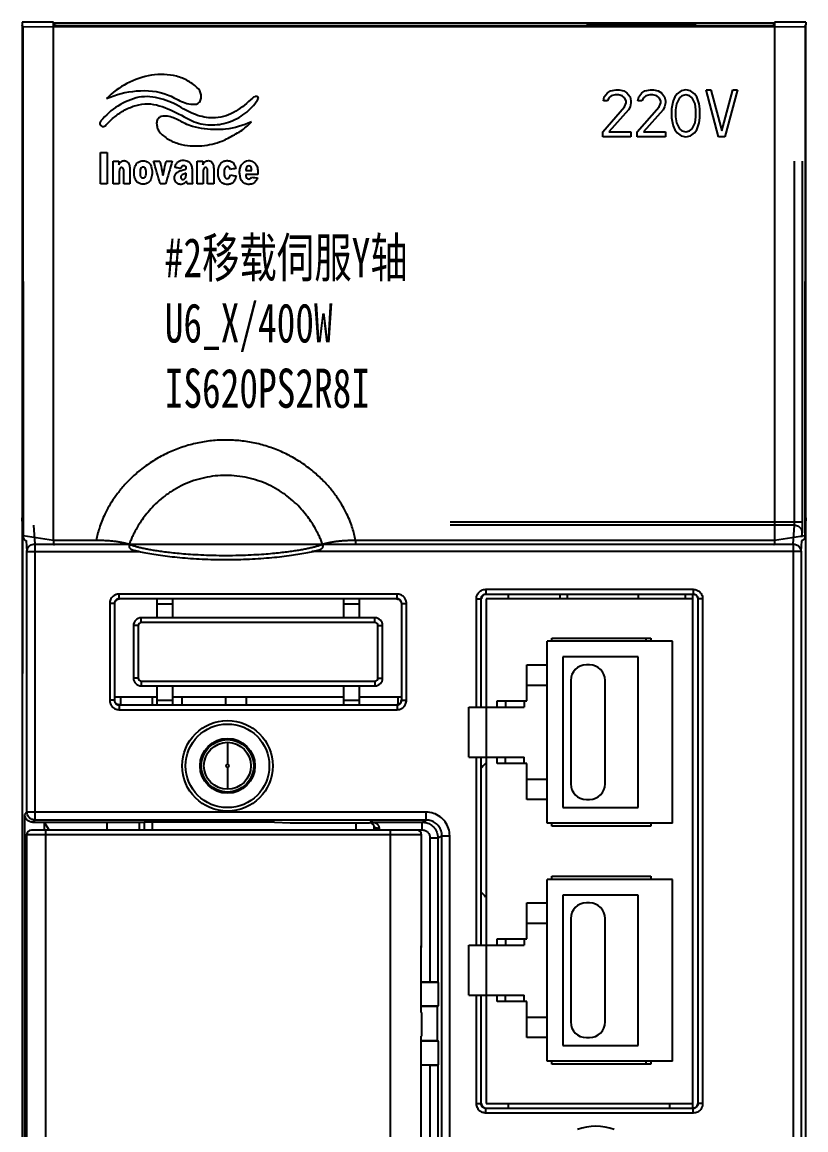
# Model space of a CAD drawing. Header units: millimetres. Extents: x 336 to 12810, y -1577 to 4105.
# Drawn here: x 8558.6 to 8608.6, y 1732.6 to 1803.3 of the extents above; entities that cross this region are included whole.
import ezdxf

# ---------------------------------------------------------------- set-up
doc = ezdxf.new("R2010")
doc.units = ezdxf.units.MM
doc.layers.add('03___PRT_ALL_CURVES', color=7, linetype='Continuous')
doc.layers.add('20_ALL_FEATURES', color=7, linetype='Continuous')
doc.styles.add('宋', font='', dxfattribs={"width": 0.7})
doc.styles.add('样式 8', font='arial.ttf', dxfattribs={"width": 0.6, "height": 2.5})
doc.styles.get('宋').set_extended_font_data('SimSun')

msp = doc.modelspace()

# ---------------------------------------------------------------- linework, layer by layer
at = {"color": 7, "linetype": 'Continuous'}
for p, q in [((8558.568, 1803.135), (8558.568, 1644.24)), ((8558.62, 1803.046), (8558.568, 1803.135)), ((8558.568, 1803.135), (8558.578, 1803.135)), ((8558.578, 1803.313), (8558.578, 1803.135)), ((8560.568, 1803.313), (8558.578, 1803.313)), ((8560.568, 1803.089), (8560.568, 1803.313)), ((8606.568, 1803.24), (8560.568, 1803.24)), ((8560.668, 1803.166), (8560.568, 1803.166)), ((8560.668, 1803.166), (8560.668, 1803.088)), ((8594.568, 1803.24), (8594.568, 1803.202)), ((8594.568, 1803.202), (8601.568, 1803.202)), ((8601.568, 1803.24), (8601.568, 1803.202)), ((8606.532, 1803.166), (8606.453, 1803.088)), ((8606.531, 1803.09), (8606.532, 1803.166)), ((8606.568, 1803.166), (8606.532, 1803.166)), ((8608.558, 1803.313), (8606.568, 1803.313)), ((8606.568, 1803.313), (8606.568, 1803.089)), ((8608.515, 1803.046), (8608.568, 1803.135)), ((8608.558, 1803.313), (8608.558, 1803.135)), ((8608.568, 1803.135), (8608.558, 1803.135)), ((8608.568, 1644.24), (8608.568, 1803.135)), ((8558.62, 1803.046), (8558.637, 1770.527)), ((8558.62, 1803.046), (8560.568, 1803.017)), ((8561.568, 1803.074), (8560.568, 1803.089)), ((8560.568, 1770.24), (8560.568, 1803.017)), ((8606.568, 1803.017), (8560.568, 1803.017)), ((8605.568, 1803.074), (8561.568, 1803.074)), ((8606.568, 1803.089), (8605.568, 1803.074)), ((8606.568, 1803.017), (8608.515, 1803.046)), ((8606.568, 1803.017), (8606.568, 1770.24)), ((8608.515, 1803.046), (8608.498, 1770.527)), ((8607.85, 1771.394), (8607.85, 1794.44)), ((8608.349, 1771.394), (8608.349, 1794.44)), ((8558.568, 1771.643), (8558.568, 1771.662)), ((8558.637, 1770.449), (8558.568, 1771.662)), ((8558.637, 1770.449), (8558.568, 1771.643)), ((8608.349, 1771.394), (8585.868, 1771.394)), ((8608.568, 1771.662), (8608.498, 1770.449)), ((8608.567, 1771.643), (8608.503, 1770.527)), ((8608.568, 1771.662), (8608.567, 1771.643)), ((8558.568, 1770.74), (8558.606, 1770.74)), ((8558.606, 1761.74), (8558.606, 1770.74)), ((8559.295, 1771.201), (8559.373, 1770)), ((8607.84, 1771.201), (8585.868, 1771.201)), ((8607.762, 1770), (8607.84, 1771.201)), ((8608.323, 1770.444), (8608.34, 1770.718)), ((8560.567, 1770.23), (8558.637, 1770.527)), ((8558.637, 1770.449), (8558.638, 1770.432)), ((8558.828, 1770.213), (8558.873, 1769.517)), ((8559.373, 1770), (8607.762, 1770)), ((8559.373, 1770), (8559.373, 1752.38)), ((8560.568, 1770.24), (8563.304, 1770.24)), ((8579.831, 1770.24), (8606.568, 1770.24)), ((8579.831, 1770.24), (8579.831, 1769.94)), ((8608.498, 1770.527), (8606.568, 1770.23)), ((8607.762, 1770), (8607.762, 1644.546)), ((8608.262, 1769.517), (8608.308, 1770.213)), ((8608.498, 1770.449), (8608.498, 1770.432)), ((8558.873, 1752.88), (8558.873, 1769.517)), ((8558.873, 1769.517), (8566.08, 1769.517)), ((8608.262, 1769.517), (8577.056, 1769.517)), ((8608.262, 1769.517), (8608.262, 1644.546)), ((8588.151, 1767.107), (8588.151, 1766.807)), ((8588.151, 1767.107), (8601.384, 1767.107)), ((8601.384, 1767.107), (8601.384, 1766.807)), ((8582.484, 1766.806), (8564.752, 1766.806)), ((8564.752, 1766.506), (8564.752, 1766.806)), ((8582.484, 1766.506), (8564.752, 1766.506)), ((8564.752, 1766.506), (8564.768, 1766.49)), ((8567.168, 1766.49), (8567.168, 1765.29)), ((8568.168, 1766.49), (8568.168, 1765.29)), ((8579.068, 1766.49), (8579.068, 1765.29)), ((8580.068, 1766.49), (8580.068, 1765.29)), ((8582.468, 1766.49), (8582.484, 1766.506)), ((8582.484, 1766.506), (8582.484, 1766.806)), ((8587.551, 1759.59), (8587.551, 1766.507)), ((8587.551, 1766.507), (8587.851, 1766.507)), ((8587.851, 1759.59), (8587.851, 1766.507)), ((8588.151, 1766.807), (8601.384, 1766.807)), ((8588.168, 1766.49), (8588.168, 1759.59)), ((8601.368, 1766.49), (8588.168, 1766.49)), ((8589.568, 1766.807), (8589.568, 1766.49)), ((8592.868, 1766.807), (8592.868, 1766.49)), ((8593.368, 1766.49), (8593.368, 1766.807)), ((8597.868, 1766.807), (8597.868, 1766.49)), ((8600.868, 1766.807), (8600.868, 1766.49)), ((8601.368, 1733.99), (8601.368, 1766.807)), ((8601.684, 1766.507), (8601.684, 1734.274)), ((8601.984, 1766.507), (8601.684, 1766.507)), ((8601.984, 1766.507), (8601.984, 1734.274)), ((8564.152, 1766.206), (8564.152, 1760.025)), ((8564.452, 1766.206), (8564.152, 1766.206)), ((8564.452, 1766.206), (8564.452, 1760.025)), ((8564.452, 1766.206), (8564.468, 1766.19)), ((8567.168, 1766.19), (8568.168, 1766.19)), ((8579.068, 1766.19), (8580.068, 1766.19)), ((8582.768, 1766.19), (8582.784, 1766.206)), ((8582.784, 1760.025), (8582.784, 1766.206)), ((8582.784, 1766.206), (8583.084, 1766.206)), ((8583.084, 1760.025), (8583.084, 1766.206)), ((8566.168, 1764.99), (8566.168, 1765.29)), ((8581.068, 1765.29), (8566.168, 1765.29)), ((8581.068, 1764.99), (8566.168, 1764.99)), ((8581.068, 1764.99), (8581.068, 1765.29)), ((8565.668, 1764.79), (8565.668, 1761.44)), ((8565.968, 1764.79), (8565.668, 1764.79)), ((8565.968, 1764.79), (8565.968, 1761.44)), ((8581.268, 1761.44), (8581.268, 1764.79)), ((8581.268, 1764.79), (8581.568, 1764.79)), ((8581.568, 1761.44), (8581.568, 1764.79)), ((8592.068, 1752.19), (8592.068, 1763.79)), ((8600.068, 1763.79), (8592.068, 1763.79)), ((8592.368, 1763.79), (8592.368, 1763.99)), ((8592.368, 1763.99), (8598.668, 1763.99)), ((8598.368, 1763.99), (8598.368, 1763.79)), ((8598.668, 1763.99), (8598.668, 1763.79)), ((8600.068, 1752.19), (8600.068, 1763.79)), ((8590.768, 1759.99), (8590.768, 1762.29)), ((8590.768, 1762.29), (8592.068, 1762.29)), ((8593.068, 1762.79), (8593.068, 1753.19)), ((8597.868, 1762.79), (8593.068, 1762.79)), ((8594.768, 1762.29), (8594.568, 1762.29)), ((8597.868, 1753.19), (8597.868, 1762.79)), ((8558.568, 1761.74), (8558.606, 1761.74)), ((8565.968, 1761.44), (8565.668, 1761.44)), ((8581.268, 1761.44), (8581.568, 1761.44)), ((8566.168, 1761.24), (8566.168, 1760.94)), ((8566.168, 1761.24), (8581.068, 1761.24)), ((8566.168, 1760.94), (8581.068, 1760.94)), ((8567.168, 1760.94), (8567.168, 1759.74)), ((8568.168, 1760.94), (8568.168, 1759.74)), ((8579.068, 1760.94), (8579.068, 1759.74)), ((8580.068, 1760.94), (8580.068, 1759.74)), ((8581.068, 1761.24), (8581.068, 1760.94)), ((8590.768, 1760.99), (8592.068, 1760.99)), ((8593.568, 1761.29), (8593.568, 1754.69)), ((8595.768, 1754.69), (8595.768, 1761.29)), ((8564.452, 1760.025), (8564.152, 1760.025)), ((8564.452, 1760.025), (8564.468, 1760.04)), ((8564.468, 1760.24), (8567.168, 1760.24)), ((8564.868, 1759.74), (8564.868, 1760.24)), ((8566.868, 1760.24), (8566.868, 1759.74)), ((8567.168, 1760.04), (8568.168, 1760.04)), ((8568.168, 1760.24), (8579.068, 1760.24)), ((8568.768, 1759.74), (8568.768, 1760.24)), ((8571.568, 1759.74), (8571.568, 1760.24)), ((8572.868, 1760.24), (8572.868, 1759.74)), ((8579.068, 1760.04), (8580.068, 1760.04)), ((8580.068, 1760.24), (8582.768, 1760.24)), ((8582.568, 1759.74), (8582.568, 1760.24)), ((8582.784, 1760.025), (8582.768, 1760.04)), ((8582.784, 1760.025), (8583.084, 1760.025)), ((8564.752, 1759.725), (8564.768, 1759.74)), ((8564.752, 1759.725), (8582.484, 1759.725)), ((8564.752, 1759.725), (8564.752, 1759.425)), ((8564.752, 1759.425), (8582.484, 1759.425)), ((8582.484, 1759.725), (8582.468, 1759.74)), ((8582.484, 1759.725), (8582.484, 1759.425)), ((8587.068, 1756.39), (8587.068, 1759.59)), ((8587.068, 1759.59), (8590.598, 1759.59)), ((8588.191, 1756.39), (8588.191, 1759.59)), ((8588.868, 1759.59), (8588.868, 1759.99)), ((8588.868, 1759.99), (8590.768, 1759.99)), ((8589.398, 1759.99), (8589.398, 1759.59)), ((8590.598, 1759.99), (8590.598, 1759.59)), ((8571.668, 1757.34), (8571.668, 1755.94)), ((8587.068, 1756.39), (8590.598, 1756.39)), ((8587.551, 1744.39), (8587.551, 1756.39)), ((8587.851, 1744.39), (8587.851, 1756.39)), ((8588.168, 1756.39), (8588.168, 1744.39)), ((8588.868, 1755.99), (8588.868, 1756.39)), ((8590.768, 1755.99), (8588.868, 1755.99)), ((8589.398, 1755.99), (8589.398, 1756.39)), ((8590.598, 1755.99), (8590.598, 1756.39)), ((8590.768, 1753.69), (8590.768, 1755.99)), ((8571.668, 1755.74), (8571.668, 1754.34)), ((8590.768, 1754.99), (8592.068, 1754.99)), ((8592.068, 1753.69), (8590.768, 1753.69)), ((8594.568, 1753.69), (8594.768, 1753.69)), ((8593.068, 1753.19), (8597.868, 1753.19)), ((8558.873, 1752.88), (8558.734, 1752.74)), ((8558.734, 1746.906), (8558.734, 1752.74)), ((8584.347, 1752.88), (8558.873, 1752.88)), ((8559.373, 1752.38), (8559.234, 1752.24)), ((8559.234, 1752.24), (8566.063, 1752.24)), ((8584.348, 1752.38), (8559.373, 1752.38)), ((8559.968, 1752.24), (8559.968, 1751.74)), ((8559.968, 1752.24), (8560.28, 1751.74)), ((8563.968, 1752.24), (8563.968, 1751.74)), ((8566.063, 1751.74), (8566.063, 1752.24)), ((8574.668, 1752.237), (8566.345, 1752.237)), ((8566.364, 1752.237), (8566.363, 1752.235)), ((8566.363, 1751.74), (8566.363, 1752.235)), ((8566.868, 1752.237), (8566.868, 1751.74)), ((8574.668, 1752.237), (8575.668, 1752.202)), ((8580.729, 1752.202), (8580.776, 1752.249)), ((8580.776, 1752.249), (8584.086, 1752.249)), ((8584.085, 1751.749), (8584.085, 1752.249)), ((8584.086, 1752.249), (8584.348, 1752.38)), ((8584.347, 1752.38), (8584.347, 1752.88)), ((8583.753, 1751.74), (8559.153, 1751.74)), ((8560.053, 1751.74), (8560.053, 1658.74)), ((8575.668, 1752.202), (8580.729, 1752.202)), ((8579.868, 1751.74), (8579.868, 1752.202)), ((8581.029, 1751.902), (8581.063, 1751.936)), ((8581.029, 1751.74), (8581.029, 1751.902)), ((8582.053, 1751.74), (8582.053, 1658.74)), ((8583.753, 1751.749), (8584.085, 1751.749)), ((8600.068, 1752.19), (8592.068, 1752.19)), ((8592.368, 1751.99), (8592.368, 1752.19)), ((8598.668, 1751.99), (8592.368, 1751.99)), ((8598.668, 1752.19), (8598.668, 1751.99)), ((8558.853, 1751.44), (8558.853, 1659.04)), ((8584.053, 1751.44), (8558.853, 1751.44)), ((8584.053, 1744.76), (8584.053, 1751.44)), ((8584.585, 1751.249), (8585.085, 1751.249)), ((8584.585, 1751.249), (8584.585, 1742.033)), ((8585.085, 1751.249), (8585.348, 1751.381)), ((8585.085, 1751.249), (8585.085, 1742.025)), ((8585.348, 1659.1), (8585.348, 1751.381)), ((8585.348, 1751.381), (8585.847, 1751.381)), ((8585.847, 1659.1), (8585.847, 1751.381)), ((8592.368, 1748.59), (8592.368, 1748.79)), ((8592.368, 1748.79), (8598.668, 1748.79)), ((8598.668, 1748.79), (8598.668, 1748.59)), ((8592.068, 1736.99), (8592.068, 1748.59)), ((8600.068, 1748.59), (8592.068, 1748.59)), ((8600.068, 1736.99), (8600.068, 1748.59)), ((8593.068, 1747.59), (8593.068, 1737.99)), ((8597.868, 1747.59), (8593.068, 1747.59)), ((8597.868, 1737.99), (8597.868, 1747.59)), ((8558.853, 1747.025), (8558.732, 1746.905)), ((8558.732, 1713.142), (8558.732, 1746.905)), ((8590.768, 1747.09), (8592.068, 1747.09)), ((8590.768, 1744.79), (8590.768, 1747.09)), ((8594.768, 1747.09), (8594.568, 1747.09)), ((8593.568, 1746.09), (8593.568, 1739.49)), ((8595.768, 1739.49), (8595.768, 1746.09)), ((8590.768, 1745.79), (8592.068, 1745.79)), ((8588.868, 1744.79), (8590.768, 1744.79)), ((8588.868, 1744.39), (8588.868, 1744.79)), ((8589.398, 1744.79), (8589.398, 1744.39)), ((8590.598, 1744.79), (8590.598, 1744.39)), ((8584.021, 1740.09), (8584.021, 1744.161)), ((8584.026, 1744.148), (8584.021, 1744.161)), ((8584.026, 1740.09), (8584.026, 1744.149)), ((8587.068, 1744.39), (8590.598, 1744.39)), ((8587.068, 1741.19), (8587.068, 1744.39)), ((8588.191, 1741.19), (8588.191, 1744.39)), ((8584.585, 1742.033), (8584.026, 1742.033)), ((8585.124, 1742.005), (8584.026, 1742.005)), ((8585.085, 1742.025), (8585.124, 1742.005)), ((8585.124, 1740.511), (8585.124, 1742.005)), ((8587.068, 1741.19), (8590.598, 1741.19)), ((8587.551, 1734.274), (8587.551, 1741.19)), ((8587.851, 1734.274), (8587.851, 1741.19)), ((8588.168, 1741.19), (8588.168, 1734.29)), ((8588.868, 1740.79), (8588.868, 1741.19)), ((8589.398, 1740.79), (8589.398, 1741.19)), ((8590.598, 1740.79), (8590.598, 1741.19)), ((8584.026, 1740.511), (8585.124, 1740.511)), ((8585.068, 1740.483), (8584.026, 1740.483)), ((8585.068, 1740.483), (8585.124, 1740.511)), ((8585.068, 1738.283), (8585.068, 1740.483)), ((8590.768, 1740.79), (8588.868, 1740.79)), ((8590.768, 1738.49), (8590.768, 1740.79)), ((8584.021, 1740.09), (8584.053, 1740.09)), ((8584.053, 1740.09), (8584.053, 1738.59)), ((8590.768, 1739.79), (8592.068, 1739.79)), ((8584.021, 1730.52), (8584.021, 1738.59)), ((8584.021, 1738.59), (8584.053, 1738.59)), ((8584.026, 1730.532), (8584.026, 1738.59)), ((8585.068, 1738.283), (8584.026, 1738.283)), ((8585.124, 1738.255), (8584.026, 1738.255)), ((8585.068, 1738.283), (8585.124, 1738.255)), ((8585.124, 1736.761), (8585.124, 1738.255)), ((8592.068, 1738.49), (8590.768, 1738.49)), ((8594.568, 1738.49), (8594.768, 1738.49)), ((8593.068, 1737.99), (8597.868, 1737.99)), ((8584.026, 1736.761), (8585.124, 1736.761)), ((8584.585, 1736.733), (8584.026, 1736.733)), ((8584.585, 1736.733), (8584.585, 1698.24)), ((8585.085, 1736.741), (8585.124, 1736.761)), ((8585.085, 1736.741), (8585.085, 1698.24)), ((8600.068, 1736.99), (8592.068, 1736.99)), ((8592.368, 1736.79), (8592.368, 1736.99)), ((8598.668, 1736.79), (8592.368, 1736.79)), ((8598.368, 1736.99), (8598.368, 1736.79)), ((8598.668, 1736.99), (8598.668, 1736.79)), ((8587.551, 1734.274), (8587.851, 1734.274)), ((8588.151, 1733.674), (8588.151, 1733.974)), ((8601.384, 1733.974), (8588.151, 1733.974)), ((8588.168, 1734.29), (8601.368, 1734.29)), ((8589.568, 1734.29), (8589.568, 1733.974)), ((8599.868, 1734.29), (8599.868, 1733.974)), ((8601.384, 1733.674), (8601.384, 1733.974)), ((8601.984, 1734.274), (8601.684, 1734.274)), ((8601.384, 1733.674), (8588.151, 1733.674))]:
    msp.add_line(p, q, dxfattribs=at)
for radius in [2.89, 2.669, 1.751, 1.672, 1.5, 0.1]:
    msp.add_circle((8571.668, 1755.84), radius, dxfattribs=at)
for centre, radius, start, end in [((8566.168, 1764.79), 0.5, 90, 180), ((8566.168, 1764.79), 0.2, 90, 180), ((8581.068, 1764.79), 0.5, 0, 90), ((8581.068, 1764.79), 0.2, 0, 90), ((8594.568, 1761.29), 1, 90, 180), ((8594.768, 1761.29), 1, 0, 90), ((8566.168, 1761.44), 0.5, 180, 270), ((8566.168, 1761.44), 0.2, 180, 270), ((8581.068, 1761.44), 0.2, 270, 0), ((8581.068, 1761.44), 0.5, 270, 0), ((8592.368, 1751.74), 6, 134.823, 138.97307), ((8594.568, 1754.69), 1, 180, 270), ((8594.768, 1754.69), 1, 270, 0), ((8559.153, 1751.44), 0.3, 90, 180), ((8583.753, 1751.44), 0.3, 0, 90), ((8592.368, 1751.74), 6, 221.02693, 225.177), ((8594.568, 1746.09), 1, 90, 180), ((8594.768, 1746.09), 1, 0, 90), ((8594.568, 1739.49), 1, 180, 270), ((8594.768, 1739.49), 1, 270, 0), ((8595.168, 1729.512), 3.317, 69.31391, 110.69797)]:
    msp.add_arc(centre, radius, start, end, dxfattribs=at)
for points, start_tangent, end_tangent in [([(8579.831, 1770.24), (8579.756, 1770.618), (8579.644, 1771.019), (8579.492, 1771.447), (8579.29, 1771.907), (8579.027, 1772.404), (8578.692, 1772.934), (8578.275, 1773.489), (8577.76, 1774.061), (8577.137, 1774.632), (8576.413, 1775.172), (8575.614, 1775.645), (8574.767, 1776.032), (8573.883, 1776.326), (8572.973, 1776.524), (8572.047, 1776.625), (8571.115, 1776.627), (8570.189, 1776.529), (8569.278, 1776.333), (8568.394, 1776.042), (8567.545, 1775.658), (8566.744, 1775.186), (8566.016, 1774.647), (8565.389, 1774.074), (8564.87, 1773.501), (8564.449, 1772.943), (8564.112, 1772.411), (8563.848, 1771.912), (8563.645, 1771.45), (8563.492, 1771.021), (8563.38, 1770.619), (8563.304, 1770.24)], (-0.158449, 0.987367), (-0.158453, -0.987366)), ([(8577.732, 1769.986), (8577.645, 1770.214), (8577.533, 1770.472), (8577.393, 1770.76), (8577.215, 1771.083), (8576.992, 1771.44), (8576.713, 1771.826), (8576.371, 1772.235), (8575.954, 1772.656), (8575.456, 1773.072), (8574.888, 1773.455), (8574.275, 1773.781), (8573.63, 1774.04), (8572.96, 1774.227), (8572.273, 1774.341), (8571.577, 1774.381), (8570.882, 1774.344), (8570.194, 1774.231), (8569.524, 1774.046), (8568.879, 1773.79), (8568.263, 1773.465), (8567.694, 1773.082), (8567.192, 1772.666), (8566.773, 1772.243), (8566.428, 1771.833), (8566.147, 1771.445), (8565.922, 1771.086), (8565.744, 1770.762), (8565.603, 1770.473), (8565.491, 1770.215), (8565.403, 1769.986)], (-0.336663, 0.941625), (-0.336661, -0.941626)), ([(8607.84, 1771.201), (8607.845, 1771.236), (8607.846, 1771.258), (8607.848, 1771.285), (8607.849, 1771.318), (8607.849, 1771.355), (8607.85, 1771.394)], (0.222501, 0.974932), (-0.000007, 1)), ([(8608.34, 1770.718), (8608.342, 1770.744), (8608.343, 1770.784), (8608.345, 1770.841), (8608.346, 1770.917), (8608.347, 1771.013), (8608.349, 1771.128), (8608.349, 1771.257), (8608.349, 1771.394)], (0.065022, 0.997884), (-0.000064, 1)), ([(8607.84, 1771.201), (8608.09, 1771.135), (8608.273, 1770.959), (8608.34, 1770.718)], (0.99999, -0.004364), (0.004676, -0.999989)), ([(8558.637, 1770.475), (8558.637, 1770.5), (8558.637, 1770.527)], (0.002955, 0.999996), (-0.000522, 1)), ([(8558.637, 1770.449), (8558.637, 1770.475)], (0.004788, 0.999989), (0.002955, 0.999996)), ([(8558.638, 1770.432), (8558.646, 1770.381), (8558.671, 1770.321), (8558.709, 1770.274), (8558.758, 1770.239), (8558.814, 1770.218), (8558.837, 1770.213)], (0.058249, -0.998302), (0.988517, -0.151107)), ([(8558.873, 1769.517), (8558.884, 1769.612), (8558.917, 1769.712), (8558.979, 1769.812), (8559.075, 1769.903), (8559.208, 1769.972), (8559.373, 1770)], (0.004676, 0.999989), (0.99999, 0.004364)), ([(8560.567, 1770.23), (8560.565, 1770.169), (8560.566, 1770.11), (8560.569, 1770.058), (8560.576, 1770.013), (8560.585, 1769.978), (8560.597, 1769.954), (8560.61, 1769.942), (8560.615, 1769.94)], (-0.064441, -0.997922), (0.992881, -0.119113)), ([(8560.567, 1770.23), (8560.568, 1770.234), (8560.568, 1770.237), (8560.568, 1770.24)], (0.064441, 0.997922), (0, 1)), ([(8563.304, 1770.24), (8563.558, 1770.241), (8563.837, 1770.234), (8564.126, 1770.217), (8564.409, 1770.191), (8564.672, 1770.156), (8564.907, 1770.115), (8565.109, 1770.071), (8565.275, 1770.026), (8565.403, 1769.986)], (0.999877, 0.015698), (0.946467, -0.3228)), ([(8565.403, 1769.986), (8565.391, 1769.906), (8565.395, 1769.829), (8565.415, 1769.761), (8565.45, 1769.707), (8565.496, 1769.67), (8565.52, 1769.661)], (-0.245809, -0.969318), (0.95301, -0.30294)), ([(8565.403, 1769.986), (8565.584, 1769.922), (8565.791, 1769.858), (8566.022, 1769.797), (8566.273, 1769.739), (8566.54, 1769.684), (8566.832, 1769.631), (8567.167, 1769.576), (8567.547, 1769.522), (8567.976, 1769.469), (8568.458, 1769.418), (8569, 1769.371), (8569.614, 1769.33), (8570.327, 1769.297), (8571.143, 1769.277), (8571.997, 1769.277), (8572.812, 1769.297), (8573.524, 1769.33), (8574.138, 1769.372), (8574.679, 1769.419), (8575.161, 1769.469), (8575.589, 1769.522), (8575.969, 1769.577), (8576.304, 1769.631), (8576.596, 1769.684), (8576.863, 1769.739), (8577.113, 1769.797), (8577.345, 1769.858), (8577.552, 1769.922), (8577.732, 1769.986)], (0.933783, -0.35784), (0.933783, 0.35784)), ([(8577.732, 1769.986), (8577.745, 1769.906), (8577.74, 1769.829), (8577.72, 1769.761), (8577.686, 1769.707), (8577.639, 1769.67), (8577.616, 1769.661)], (0.245794, -0.969322), (-0.953033, -0.302868)), ([(8577.732, 1769.986), (8577.861, 1770.027), (8578.027, 1770.071), (8578.229, 1770.116), (8578.465, 1770.156), (8578.728, 1770.191), (8579.01, 1770.217), (8579.299, 1770.234), (8579.577, 1770.241), (8579.831, 1770.24)], (0.946467, 0.322799), (0.999877, -0.015694)), ([(8606.568, 1770.23), (8606.571, 1770.169), (8606.57, 1770.11), (8606.566, 1770.058), (8606.559, 1770.013), (8606.55, 1769.978), (8606.539, 1769.954), (8606.526, 1769.942), (8606.521, 1769.94)], (0.064441, -0.997922), (-0.992805, -0.11974)), ([(8606.568, 1770.24), (8606.568, 1770.237), (8606.568, 1770.234), (8606.568, 1770.23)], (0, -1), (0.064441, -0.997922)), ([(8607.762, 1770), (8607.861, 1769.99), (8607.965, 1769.958), (8608.069, 1769.897), (8608.163, 1769.804), (8608.233, 1769.677), (8608.262, 1769.517)], (0.99999, -0.004364), (0.004676, -0.999989)), ([(8608.498, 1770.432), (8608.49, 1770.381), (8608.465, 1770.321), (8608.426, 1770.274), (8608.378, 1770.239), (8608.322, 1770.218), (8608.298, 1770.213)], (-0.058406, -0.998293), (-0.988508, -0.15117)), ([(8608.498, 1770.527), (8608.498, 1770.5), (8608.498, 1770.475)], (-0.000522, -1), (0.002955, -0.999996)), ([(8608.498, 1770.475), (8608.498, 1770.449)], (0.002955, -0.999996), (0.004788, -0.999989)), ([(8565.52, 1769.661), (8565.885, 1769.56), (8566.336, 1769.461), (8566.837, 1769.369), (8567.386, 1769.284), (8567.983, 1769.207), (8568.628, 1769.139), (8569.318, 1769.083), (8570.044, 1769.04), (8570.795, 1769.013), (8571.559, 1769.004), (8572.323, 1769.013), (8573.076, 1769.039), (8573.804, 1769.082), (8574.497, 1769.138), (8575.144, 1769.206), (8575.742, 1769.283), (8576.292, 1769.368), (8576.795, 1769.46), (8577.247, 1769.559), (8577.616, 1769.661)], (0.953081, -0.302715), (0.953092, 0.302681)), ([(8587.551, 1766.507), (8587.557, 1766.593), (8587.578, 1766.684), (8587.616, 1766.779), (8587.678, 1766.875), (8587.765, 1766.966), (8587.877, 1767.041), (8588.009, 1767.09), (8588.151, 1767.107)], (-0.000012, 1), (1, 0.000049)), ([(8601.384, 1767.107), (8601.471, 1767.101), (8601.561, 1767.08), (8601.656, 1767.042), (8601.753, 1766.981), (8601.844, 1766.893), (8601.918, 1766.781), (8601.967, 1766.649), (8601.984, 1766.507)], (1, 0.000012), (0.000049, -1)), ([(8564.752, 1766.806), (8564.679, 1766.802), (8564.6, 1766.787), (8564.515, 1766.757), (8564.428, 1766.711), (8564.342, 1766.644), (8564.265, 1766.557), (8564.204, 1766.451), (8564.165, 1766.332), (8564.152, 1766.206)], (-1, -0.000011), (0.000067, -1)), ([(8564.752, 1766.506), (8564.715, 1766.504), (8564.676, 1766.496), (8564.634, 1766.482), (8564.59, 1766.459), (8564.547, 1766.425), (8564.509, 1766.382), (8564.478, 1766.329), (8564.459, 1766.269), (8564.452, 1766.206)], (-1, 0.000297), (0.000348, -1)), ([(8564.468, 1766.19), (8564.508, 1766.34), (8564.618, 1766.45), (8564.768, 1766.49)], (0, 1), (1, 0)), ([(8582.468, 1766.49), (8582.618, 1766.45), (8582.728, 1766.34), (8582.768, 1766.19)], (1, 0), (0, -1)), ([(8583.084, 1766.206), (8583.079, 1766.281), (8583.063, 1766.362), (8583.033, 1766.448), (8582.985, 1766.536), (8582.917, 1766.621), (8582.829, 1766.697), (8582.724, 1766.756), (8582.607, 1766.793), (8582.484, 1766.806)], (0, 1), (-1, 0.00004)), ([(8582.784, 1766.206), (8582.781, 1766.244), (8582.773, 1766.284), (8582.758, 1766.327), (8582.734, 1766.371), (8582.7, 1766.414), (8582.656, 1766.452), (8582.604, 1766.481), (8582.545, 1766.5), (8582.484, 1766.506)], (0.000305, 1), (-1, -0.000279)), ([(8587.851, 1766.507), (8587.854, 1766.55), (8587.864, 1766.595), (8587.884, 1766.643), (8587.914, 1766.691), (8587.958, 1766.737), (8588.014, 1766.774), (8588.08, 1766.798), (8588.151, 1766.807)], (-0.000084, 1), (1, -0.000044)), ([(8588.018, 1766.75), (8587.908, 1766.64), (8587.868, 1766.49)], (-0.867069, -0.498188), (0, -1)), ([(8588.168, 1766.79), (8588.018, 1766.75)], (-1, 0), (-0.867069, -0.498188)), ([(8601.613, 1766.678), (8601.508, 1766.765), (8601.374, 1766.796)], (-0.603787, 0.797146), (-0.999999, -0.001222)), ([(8601.384, 1766.807), (8601.427, 1766.804), (8601.473, 1766.794), (8601.52, 1766.775), (8601.569, 1766.744), (8601.614, 1766.7), (8601.651, 1766.644), (8601.676, 1766.578), (8601.684, 1766.507)], (1, 0.000084), (-0.000044, -1)), ([(8601.668, 1766.557), (8601.613, 1766.678)], (-0.201059, 0.979579), (-0.603787, 0.797146)), ([(8564.152, 1760.025), (8564.156, 1759.952), (8564.172, 1759.872), (8564.201, 1759.788), (8564.247, 1759.7), (8564.314, 1759.615), (8564.401, 1759.538), (8564.507, 1759.477), (8564.626, 1759.438), (8564.752, 1759.425)], (0.000011, -1), (1, 0.000067)), ([(8564.452, 1760.025), (8564.454, 1759.988), (8564.462, 1759.948), (8564.476, 1759.906), (8564.5, 1759.862), (8564.533, 1759.82), (8564.577, 1759.781), (8564.63, 1759.751), (8564.689, 1759.731), (8564.752, 1759.725)], (-0.000297, -1), (1, 0.000348)), ([(8564.768, 1759.74), (8564.618, 1759.781), (8564.508, 1759.89), (8564.468, 1760.04)], (-1, 0), (0, 1)), ([(8582.468, 1759.74), (8582.618, 1759.781), (8582.728, 1759.89), (8582.768, 1760.04)], (1, 0), (0, 1)), ([(8582.484, 1759.725), (8582.52, 1759.727), (8582.56, 1759.734), (8582.602, 1759.749), (8582.646, 1759.772), (8582.689, 1759.806), (8582.727, 1759.849), (8582.758, 1759.902), (8582.777, 1759.962), (8582.784, 1760.025)], (1, -0.000297), (-0.000348, 1)), ([(8582.484, 1759.425), (8582.557, 1759.429), (8582.636, 1759.444), (8582.721, 1759.473), (8582.808, 1759.52), (8582.894, 1759.587), (8582.97, 1759.674), (8583.031, 1759.78), (8583.07, 1759.899), (8583.084, 1760.025)], (1, 0.000011), (-0.000067, 1)), ([(8559.234, 1752.24), (8559.042, 1752.278), (8558.88, 1752.387), (8558.772, 1752.549), (8558.734, 1752.74)], (-1, 0), (0, 1)), ([(8559.373, 1752.38), (8559.275, 1752.39), (8559.17, 1752.423), (8559.066, 1752.486), (8558.972, 1752.582), (8558.902, 1752.714), (8558.873, 1752.88)], (-1, 0.000305), (-0.000305, 1)), ([(8566.063, 1752.24), (8566.184, 1752.24), (8566.283, 1752.239), (8566.345, 1752.237)], (1, 0), (0.998784, -0.04931)), ([(8581.363, 1751.866), (8581.36, 1751.905), (8581.35, 1751.946), (8581.333, 1751.987), (8581.307, 1752.028), (8581.273, 1752.068), (8581.229, 1752.107), (8581.175, 1752.144), (8581.112, 1752.177), (8581.04, 1752.206), (8580.959, 1752.228), (8580.871, 1752.243), (8580.776, 1752.249)], (0.00666, 0.999978), (-0.999917, 0.012882)), ([(8584.086, 1752.249), (8584.207, 1752.242), (8584.331, 1752.218), (8584.457, 1752.177), (8584.585, 1752.115), (8584.711, 1752.028), (8584.831, 1751.914), (8584.936, 1751.773), (8585.017, 1751.61), (8585.068, 1751.432), (8585.085, 1751.249)], (1, -0.000799), (0.000313, -1)), ([(8585.847, 1751.381), (8585.774, 1751.844), (8585.562, 1752.262), (8585.23, 1752.593), (8584.812, 1752.806), (8584.347, 1752.88)], (-0.000061, 1), (-1, -0.000066)), ([(8585.348, 1751.381), (8585.299, 1751.69), (8585.157, 1751.968), (8584.936, 1752.189), (8584.658, 1752.331), (8584.348, 1752.38)], (0.000286, 1), (-1, -0.000321)), ([(8581.029, 1751.902), (8580.989, 1752.052), (8580.879, 1752.162), (8580.729, 1752.202)], (0, 1), (-1, 0)), ([(8581.063, 1751.936), (8581.105, 1751.901), (8581.214, 1751.875), (8581.363, 1751.866)], (0.07253, -0.997366), (0.999992, -0.003962)), ([(8581.063, 1751.749), (8581.063, 1751.844), (8581.063, 1751.936)], (-0.000006, 1), (0.004186, 0.999991)), ([(8581.363, 1751.749), (8581.363, 1751.808), (8581.363, 1751.866)], (0, 1), (0.006701, 0.999978)), ([(8584.085, 1751.749), (8584.146, 1751.745)], (1, -0.000001), (0.992559, -0.121764)), ([(8584.146, 1751.745), (8584.208, 1751.734), (8584.271, 1751.713), (8584.335, 1751.682), (8584.398, 1751.639), (8584.458, 1751.582), (8584.511, 1751.511), (8584.551, 1751.429), (8584.577, 1751.34), (8584.585, 1751.249)], (0.992559, -0.121764), (0.000034, -1)), ([(8584.021, 1744.161), (8584.045, 1744.453), (8584.053, 1744.76)], (0.104868, 0.994486), (0.000126, 1)), ([(8584.027, 1744.161), (8584.037, 1744.287), (8584.051, 1744.588), (8584.053, 1744.76)], (0.085413, 0.996346), (0.000108, 1)), ([(8584.026, 1744.147), (8584.027, 1744.161)], (0.087397, 0.996174), (0.085413, 0.996346)), ([(8585.085, 1742.025), (8585.042, 1742.028), (8584.932, 1742.03), (8584.772, 1742.032), (8584.585, 1742.033)], (-0.894482, 0.447105), (-1, 0)), ([(8584.585, 1736.733), (8584.772, 1736.734), (8584.932, 1736.735), (8585.042, 1736.738), (8585.085, 1736.741)], (1, 0), (0.894482, 0.447105)), ([(8588.151, 1733.674), (8588.065, 1733.68), (8587.975, 1733.7), (8587.879, 1733.739), (8587.783, 1733.8), (8587.692, 1733.888), (8587.617, 1734), (8587.568, 1734.131), (8587.551, 1734.274)], (-1, -0.000012), (-0.000049, 1)), ([(8588.151, 1733.974), (8588.108, 1733.977), (8588.063, 1733.987), (8588.015, 1734.006), (8587.967, 1734.037), (8587.922, 1734.081), (8587.884, 1734.137), (8587.86, 1734.203), (8587.851, 1734.274)], (-1, -0.000084), (0.000044, 1)), ([(8587.868, 1734.29), (8587.908, 1734.14)], (0, -1), (0.498188, -0.867069)), ([(8587.908, 1734.14), (8588.018, 1734.031), (8588.168, 1733.99)], (0.498188, -0.867069), (1, 0)), ([(8601.367, 1733.982), (8601.524, 1734.025), (8601.634, 1734.134), (8601.674, 1734.284)], (1, 0), (0, 1)), ([(8601.684, 1734.274), (8601.681, 1734.231), (8601.671, 1734.186), (8601.652, 1734.138), (8601.621, 1734.09), (8601.578, 1734.044), (8601.521, 1734.007), (8601.456, 1733.982), (8601.384, 1733.974)], (0.000084, -1), (-1, 0.000044)), ([(8601.984, 1734.274), (8601.978, 1734.188), (8601.958, 1734.097), (8601.919, 1734.002), (8601.858, 1733.905), (8601.771, 1733.815), (8601.658, 1733.74), (8601.527, 1733.691), (8601.384, 1733.674)], (0.000012, -1), (-1, -0.000049))]:
    msp.add_spline(points, degree=3, dxfattribs=dict(at, start_tangent=start_tangent, end_tangent=end_tangent))
at = {"layer": '03___PRT_ALL_CURVES', "color": 7, "linetype": 'Continuous'}
for p, q in [((8595.906, 1798.8), (8596.106, 1798.928)), ((8596.106, 1798.928), (8596.456, 1798.991)), ((8596.456, 1798.991), (8596.656, 1798.991)), ((8596.656, 1798.991), (8596.956, 1798.928)), ((8596.956, 1798.928), (8597.156, 1798.8)), ((8598.106, 1798.8), (8598.306, 1798.928)), ((8598.306, 1798.928), (8598.656, 1798.991)), ((8598.656, 1798.991), (8598.856, 1798.991)), ((8598.856, 1798.991), (8599.156, 1798.928)), ((8599.156, 1798.928), (8599.356, 1798.8)), ((8600.606, 1798.928), (8600.356, 1798.736)), ((8600.906, 1798.991), (8600.606, 1798.928)), ((8601.206, 1798.928), (8600.906, 1798.991)), ((8601.456, 1798.736), (8601.206, 1798.928)), ((8603.006, 1795.991), (8602.206, 1798.991)), ((8602.206, 1798.991), (8602.506, 1798.991)), ((8602.506, 1798.991), (8603.206, 1796.374)), ((8603.206, 1796.374), (8603.906, 1798.991)), ((8604.206, 1798.991), (8603.406, 1795.991)), ((8603.906, 1798.991), (8604.206, 1798.991)), ((8595.656, 1798.289), (8595.706, 1798.545)), ((8595.906, 1798.289), (8595.656, 1798.289)), ((8595.706, 1798.545), (8595.906, 1798.8)), ((8596.006, 1798.481), (8595.906, 1798.289)), ((8596.156, 1798.608), (8596.006, 1798.481)), ((8596.406, 1798.672), (8596.156, 1798.608)), ((8596.606, 1798.672), (8596.406, 1798.672)), ((8596.856, 1798.608), (8596.606, 1798.672)), ((8597.006, 1798.481), (8596.856, 1798.608)), ((8597.106, 1798.289), (8597.006, 1798.481)), ((8597.106, 1798.162), (8597.106, 1798.289)), ((8597.156, 1798.8), (8597.356, 1798.545)), ((8597.356, 1798.545), (8597.406, 1798.289)), ((8597.406, 1798.289), (8597.406, 1798.162)), ((8597.856, 1798.289), (8597.906, 1798.545)), ((8598.106, 1798.289), (8597.856, 1798.289)), ((8597.906, 1798.545), (8598.106, 1798.8)), ((8598.206, 1798.481), (8598.106, 1798.289)), ((8598.356, 1798.608), (8598.206, 1798.481)), ((8598.606, 1798.672), (8598.356, 1798.608)), ((8598.806, 1798.672), (8598.606, 1798.672)), ((8599.056, 1798.608), (8598.806, 1798.672)), ((8599.206, 1798.481), (8599.056, 1798.608)), ((8599.306, 1798.289), (8599.206, 1798.481)), ((8599.306, 1798.162), (8599.306, 1798.289)), ((8599.356, 1798.8), (8599.556, 1798.545)), ((8599.556, 1798.545), (8599.606, 1798.289)), ((8599.606, 1798.289), (8599.606, 1798.162)), ((8600.106, 1798.289), (8600.056, 1798.098)), ((8600.206, 1798.545), (8600.106, 1798.289)), ((8600.356, 1798.736), (8600.206, 1798.545)), ((8600.506, 1798.481), (8600.306, 1798.098)), ((8600.656, 1798.608), (8600.506, 1798.481)), ((8600.906, 1798.672), (8600.656, 1798.608)), ((8601.156, 1798.608), (8600.906, 1798.672)), ((8601.306, 1798.481), (8601.156, 1798.608)), ((8601.506, 1798.098), (8601.306, 1798.481)), ((8601.606, 1798.545), (8601.456, 1798.736)), ((8601.706, 1798.289), (8601.606, 1798.545)), ((8601.756, 1798.098), (8601.706, 1798.289)), ((8595.606, 1796.31), (8597.006, 1797.906)), ((8597.256, 1797.715), (8596.006, 1796.31)), ((8597.006, 1797.906), (8597.106, 1798.162)), ((8597.356, 1797.906), (8597.256, 1797.715)), ((8597.406, 1798.162), (8597.356, 1797.906)), ((8597.806, 1796.31), (8599.206, 1797.906)), ((8599.456, 1797.715), (8598.206, 1796.31)), ((8599.206, 1797.906), (8599.306, 1798.162)), ((8599.556, 1797.906), (8599.456, 1797.715)), ((8599.606, 1798.162), (8599.556, 1797.906)), ((8600.056, 1798.098), (8600.006, 1797.779)), ((8600.006, 1797.779), (8600.006, 1797.204)), ((8600.306, 1798.098), (8600.256, 1797.715)), ((8600.256, 1797.715), (8600.256, 1797.268)), ((8601.556, 1797.715), (8601.506, 1798.098)), ((8601.556, 1797.268), (8601.556, 1797.715)), ((8601.806, 1797.779), (8601.756, 1798.098)), ((8601.806, 1797.204), (8601.806, 1797.779)), ((8600.006, 1797.204), (8600.056, 1796.885)), ((8600.056, 1796.885), (8600.106, 1796.693)), ((8600.256, 1797.268), (8600.306, 1796.885)), ((8600.306, 1796.885), (8600.506, 1796.502)), ((8601.306, 1796.502), (8601.506, 1796.885)), ((8601.506, 1796.885), (8601.556, 1797.268)), ((8601.706, 1796.693), (8601.756, 1796.885)), ((8601.756, 1796.885), (8601.806, 1797.204)), ((8595.606, 1795.991), (8595.606, 1796.31)), ((8596.006, 1796.31), (8597.406, 1796.31)), ((8597.406, 1796.31), (8597.406, 1795.991)), ((8597.806, 1795.991), (8597.806, 1796.31)), ((8598.206, 1796.31), (8599.606, 1796.31)), ((8599.606, 1796.31), (8599.606, 1795.991)), ((8600.106, 1796.693), (8600.206, 1796.438)), ((8600.206, 1796.438), (8600.356, 1796.247)), ((8600.356, 1796.247), (8600.606, 1796.055)), ((8600.506, 1796.502), (8600.656, 1796.374)), ((8600.656, 1796.374), (8600.906, 1796.31)), ((8600.906, 1796.31), (8601.156, 1796.374)), ((8601.156, 1796.374), (8601.306, 1796.502)), ((8601.206, 1796.055), (8601.456, 1796.247)), ((8601.456, 1796.247), (8601.606, 1796.438)), ((8601.606, 1796.438), (8601.706, 1796.693)), ((8597.406, 1795.991), (8595.606, 1795.991)), ((8599.606, 1795.991), (8597.806, 1795.991)), ((8600.606, 1796.055), (8600.906, 1795.991)), ((8600.906, 1795.991), (8601.206, 1796.055)), ((8603.406, 1795.991), (8603.006, 1795.991))]:
    msp.add_line(p, q, dxfattribs=at)
at = {"layer": '20_ALL_FEATURES', "color": 7, "linetype": 'Continuous'}
for points, start_tangent, end_tangent in [([(8569.819, 1799.053, 48.994), (8569.156, 1799.556, 49.008), (8568.416, 1799.856, 49.017), (8566.817, 1799.922, 49.019), (8565.251, 1799.399, 49.004), (8563.948, 1798.435, 48.975)], (-0.709681, 0.704213, 0.020901), (-0.69443, -0.719243, -0.021347)), ([(8563.948, 1798.435, 48.975), (8565.869, 1798.922, 48.99), (8567.837, 1798.682, 48.982), (8568.291, 1798.467, 48.976), (8568.739, 1798.246, 48.97), (8569.203, 1798.095, 48.965), (8569.7, 1798.085, 48.965)], (0.907304, 0.42029, 0.012474), (0.986774, 0.162031, 0.004809)), ([(8569.7, 1798.085, 48.965), (8569.827, 1798.161, 48.967), (8569.915, 1798.265, 48.97), (8569.988, 1798.525, 48.978), (8569.947, 1798.807, 48.986), (8569.819, 1799.053, 48.994)], (0.925982, 0.377402, 0.011201), (-0.614554, 0.788528, 0.023403)), ([(8566.013, 1798.521, 48.978), (8564.679, 1797.96, 48.961), (8563.587, 1797.007, 48.933)], (-0.974455, -0.224484, -0.006663), (-0.643609, -0.765018, -0.022705)), ([(8568.722, 1797.867, 48.958), (8567.419, 1798.427, 48.975), (8566.723, 1798.55, 48.979), (8566.013, 1798.521, 48.978)], (-0.867538, 0.497152, 0.014755), (-0.986865, -0.161475, -0.004792)), ([(8569.408, 1797.014, 48.933), (8570.562, 1796.753, 48.925), (8571.728, 1796.93, 48.93), (8572.778, 1797.481, 48.947), (8573.588, 1798.341, 48.972)], (0.910828, -0.412604, -0.012246), (0.545673, 0.837629, 0.02486)), ([(8573.267, 1798.47, 48.976), (8572.19, 1797.629, 48.951), (8571.573, 1797.34, 48.943), (8570.905, 1797.199, 48.938)], (-0.72364, -0.689874, -0.020475), (-0.997096, -0.076127, -0.002259)), ([(8573.588, 1798.341, 48.972), (8573.632, 1798.432, 48.975), (8573.635, 1798.498, 48.977), (8573.604, 1798.54, 48.978), (8573.549, 1798.561, 48.979), (8573.48, 1798.563, 48.979), (8573.403, 1798.547, 48.978), (8573.267, 1798.47, 48.976)], (0.545673, 0.837629, 0.02486), (-0.72364, -0.689874, -0.020475)), ([(8563.933, 1796.75, 48.925), (8564.481, 1797.278, 48.941), (8565.126, 1797.71, 48.954), (8565.836, 1798, 48.962), (8566.573, 1798.1, 48.965), (8568.031, 1797.711, 48.954), (8569.408, 1797.014, 48.933)], (0.655413, 0.754938, 0.022406), (0.900227, -0.435229, -0.012917)), ([(8570.905, 1797.199, 48.938), (8569.764, 1797.363, 48.943), (8568.722, 1797.867, 48.958)], (-0.999078, -0.042916, -0.001274), (-0.839082, 0.543766, 0.016139)), ([(8563.587, 1797.007, 48.933), (8563.526, 1796.831, 48.928), (8563.606, 1796.698, 48.924), (8563.763, 1796.656, 48.922), (8563.933, 1796.75, 48.925)], (-0.643609, -0.765018, -0.022705), (0.655413, 0.754938, 0.022406)), ([(8567.438, 1797.297, 48.941), (8567.222, 1797.114, 48.936), (8567.149, 1796.855, 48.928), (8567.191, 1796.575, 48.92), (8567.318, 1796.328, 48.913)], (-0.920511, -0.390544, -0.011591), (0.606604, -0.794654, -0.023585)), ([(8568.958, 1796.842, 48.928), (8568.224, 1797.201, 48.939), (8567.838, 1797.309, 48.942), (8567.438, 1797.297, 48.941)], (-0.89622, 0.443414, 0.01316), (-0.976807, -0.214029, -0.006352)), ([(8570.962, 1796.455, 48.916), (8569.437, 1796.655, 48.922), (8568.958, 1796.842, 48.928)], (-0.999998, 0.00219, 0.000065), (-0.899181, 0.437385, 0.012981)), ([(8573.19, 1796.947, 48.931), (8571.536, 1796.48, 48.917), (8570.962, 1796.455, 48.916)], (-0.913157, -0.407428, -0.012092), (-0.999716, 0.023814, 0.000707)), ([(8571.707, 1795.911, 48.9), (8572.5, 1796.36, 48.914), (8573.19, 1796.947, 48.931)], (0.879947, 0.474863, 0.014094), (0.641014, 0.767191, 0.02277)), ([(8567.318, 1796.328, 48.913), (8567.883, 1795.846, 48.898), (8568.56, 1795.555, 48.89), (8569.296, 1795.424, 48.886), (8570.038, 1795.427, 48.886)], (0.640583, -0.767551, -0.02278), (0.996649, 0.081765, 0.002427)), ([(8570.038, 1795.427, 48.886), (8571.313, 1795.723, 48.895), (8571.707, 1795.911, 48.9)], (0.9953, 0.0968, 0.002873), (0.871745, 0.489745, 0.014535)), ([(8563.568, 1794.991, 48.873), (8563.996, 1794.991, 48.873)], (1, 0), (1, 0)), ([(8563.568, 1792.991, 48.814), (8563.568, 1794.991, 48.873)], (0, 0.99956, 0.029666), (0, 0.99956, 0.029666)), ([(8563.996, 1794.991, 48.873), (8563.996, 1792.991, 48.814)], (0, -0.99956, -0.029666), (0, -0.99956, -0.029666)), ([(8564.371, 1794.44, 48.857), (8564.729, 1794.44, 48.857)], (1, 0), (1, 0)), ([(8564.371, 1792.991, 48.814), (8564.371, 1794.44, 48.857)], (0, 0.99956, 0.029666), (0, 0.99956, 0.029666)), ([(8564.729, 1794.204, 48.85), (8564.848, 1794.369, 48.854), (8565.019, 1794.467, 48.857), (8565.209, 1794.438, 48.857), (8565.358, 1794.307, 48.853), (8565.419, 1794.116, 48.847), (8565.431, 1793.912, 48.841)], (0.44599, 0.894644, 0.026552), (0.042716, -0.998648, -0.029639)), ([(8564.729, 1794.44, 48.857), (8564.729, 1794.204, 48.85)], (0, -0.99956, -0.029666), (0, -0.99956, -0.029666)), ([(8565.045, 1793.788, 48.837), (8565.044, 1793.882, 48.84), (8565.017, 1793.97, 48.843), (8564.945, 1794.024, 48.844), (8564.861, 1794.026, 48.844), (8564.801, 1793.964, 48.842), (8564.769, 1793.872, 48.84), (8564.756, 1793.687, 48.834)], (0, 0.99956, 0.029666), (0, -0.99956, -0.029666)), ([(8565.707, 1793.712, 48.835), (8565.761, 1794.082, 48.846), (8565.837, 1794.237, 48.851), (8565.952, 1794.357, 48.854), (8566.282, 1794.457, 48.857), (8566.611, 1794.364, 48.854), (8566.726, 1794.246, 48.851), (8566.802, 1794.092, 48.846), (8566.858, 1793.721, 48.835)], (-0.0042, 0.999551, 0.029666), (0.003289, -0.999554, -0.029666)), ([(8566.472, 1793.649, 48.833), (8566.472, 1793.711, 48.835), (8566.465, 1793.884, 48.84), (8566.411, 1794.012, 48.844), (8566.284, 1794.058, 48.845), (8566.157, 1794.013, 48.844), (8566.1, 1793.886, 48.84), (8566.092, 1793.713, 48.835)], (0.007728, 0.99953, 0.029665), (-0.002632, -0.999556, -0.029666)), ([(8566.957, 1794.44, 48.857), (8567.357, 1794.44, 48.857)], (1, 0), (1, 0)), ([(8567.374, 1792.991, 48.814), (8566.957, 1794.44, 48.857)], (-0.276553, 0.960576, 0.028509), (-0.276553, 0.960576, 0.028509)), ([(8567.357, 1794.44, 48.857), (8567.551, 1793.522, 48.829)], (0.207229, -0.977862, -0.029022), (0.207229, -0.977862, -0.029022)), ([(8567.551, 1793.522, 48.829), (8567.752, 1794.44, 48.857)], (0.213843, 0.976438, 0.02898), (0.213843, 0.976438, 0.02898)), ([(8568.14, 1794.44, 48.857), (8567.714, 1792.991, 48.814)], (-0.281868, -0.959031, -0.028463), (-0.281868, -0.959031, -0.028463)), ([(8567.752, 1794.44, 48.857), (8568.14, 1794.44, 48.857)], (1, 0), (1, 0)), ([(8568.329, 1794.027, 48.844), (8568.381, 1794.237, 48.851), (8568.506, 1794.387, 48.855), (8568.678, 1794.474, 48.858), (8568.874, 1794.498, 48.858), (8569.239, 1794.351, 48.854), (8569.359, 1794.179, 48.849), (8569.404, 1793.939, 48.842)], (0.034094, 0.998979, 0.029649), (0, -0.99956, -0.029666)), ([(8568.695, 1793.971, 48.843), (8568.638, 1793.98, 48.843), (8568.329, 1794.027, 48.844)], (-0.988597, 0.150517, 0.004467), (-0.988597, 0.150517, 0.004467)), ([(8568.363, 1793.616, 48.832), (8568.451, 1793.711, 48.835), (8568.633, 1793.814, 48.838), (8569.028, 1793.959, 48.842)], (0.571939, 0.819935, 0.024335), (0.828026, 0.560443, 0.016634)), ([(8568.699, 1794.015, 48.844), (8568.695, 1793.971, 48.843)], (-0.226212, -0.973649, -0.028897), (0.046429, -0.998482, -0.029634)), ([(8569.028, 1793.959, 48.842), (8569.033, 1794.044, 48.845), (8569.003, 1794.103, 48.847), (8568.883, 1794.146, 48.848), (8568.814, 1794.133, 48.847), (8568.753, 1794.098, 48.846), (8568.709, 1794.044, 48.845), (8568.699, 1794.015, 48.844)], (0.245556, 0.968956, 0.028758), (-0.226212, -0.973649, -0.028897)), ([(8569.404, 1793.939, 48.842), (8569.404, 1793.3, 48.823)], (0, -0.99956, -0.029666), (0, -0.99956, -0.029666)), ([(8569.728, 1794.44, 48.857), (8570.086, 1794.44, 48.857)], (1, 0), (1, 0)), ([(8569.728, 1792.991, 48.814), (8569.728, 1794.44, 48.857)], (0, 0.99956, 0.029666), (0, 0.99956, 0.029666)), ([(8570.086, 1794.204, 48.85), (8570.167, 1794.328, 48.853), (8570.207, 1794.375, 48.855), (8570.248, 1794.411, 48.856), (8570.292, 1794.438, 48.857), (8570.339, 1794.457, 48.857), (8570.448, 1794.473, 48.858)], (0.484719, 0.874285, 0.025948), (1, 0)), ([(8570.086, 1794.44, 48.857), (8570.086, 1794.204, 48.85)], (0, -0.99956, -0.029666), (0, -0.99956, -0.029666)), ([(8570.156, 1793.961, 48.842), (8570.123, 1793.855, 48.839), (8570.112, 1793.687, 48.834)], (-0.495771, -0.868071, -0.025764), (0, -0.99956, -0.029666)), ([(8570.402, 1793.788, 48.837), (8570.393, 1793.904, 48.841), (8570.382, 1793.948, 48.842), (8570.367, 1793.981, 48.843), (8570.348, 1794.006, 48.844), (8570.325, 1794.024, 48.844), (8570.299, 1794.034, 48.845), (8570.269, 1794.038, 48.845), (8570.236, 1794.033, 48.845), (8570.206, 1794.019, 48.844), (8570.156, 1793.961, 48.842)], (0, 0.99956, 0.029666), (-0.491563, -0.870459, -0.025835)), ([(8570.448, 1794.473, 48.858), (8570.59, 1794.439, 48.857), (8570.698, 1794.336, 48.853)], (1, 0), (0.550527, -0.83445, -0.024766)), ([(8570.698, 1794.336, 48.853), (8570.765, 1794.161, 48.848), (8570.788, 1793.912, 48.841)], (0.548821, -0.835572, -0.024799), (0, -0.99956, -0.029666)), ([(8571.108, 1793.365, 48.825), (8571.089, 1793.435, 48.827), (8571.076, 1793.516, 48.829), (8571.068, 1793.607, 48.832), (8571.066, 1793.657, 48.833), (8571.065, 1793.709, 48.835), (8571.066, 1793.764, 48.837), (8571.068, 1793.816, 48.838), (8571.078, 1793.914, 48.841), (8571.095, 1794.002, 48.844), (8571.118, 1794.081, 48.846)], (-0.318454, 0.947521, 0.028122), (0.336156, 0.941392, 0.02794)), ([(8571.118, 1794.081, 48.846), (8571.139, 1794.135, 48.848), (8571.223, 1794.277, 48.852)], (0.334261, 0.942066, 0.02796), (0.612946, 0.789777, 0.02344)), ([(8571.223, 1794.277, 48.852), (8571.291, 1794.353, 48.854), (8571.326, 1794.382, 48.855), (8571.361, 1794.406, 48.856), (8571.421, 1794.435, 48.856), (8571.489, 1794.456, 48.857), (8571.565, 1794.469, 48.857), (8571.606, 1794.472, 48.858), (8571.649, 1794.473, 48.858), (8571.708, 1794.471, 48.858), (8571.764, 1794.465, 48.857), (8571.865, 1794.441, 48.857), (8571.951, 1794.402, 48.855), (8572.023, 1794.346, 48.854)], (0.612139, 0.790402, 0.023459), (0.711957, -0.701914, -0.020832)), ([(8571.66, 1794.092, 48.846), (8571.574, 1794.067, 48.846), (8571.538, 1794.037, 48.845), (8571.506, 1793.993, 48.843), (8571.462, 1793.869, 48.84), (8571.447, 1793.694, 48.834)], (-1, 0), (0, -0.99956, -0.029666)), ([(8571.842, 1793.905, 48.841), (8571.781, 1794.045, 48.845), (8571.728, 1794.08, 48.846), (8571.66, 1794.092, 48.846)], (-0.17892, 0.983431, 0.029188), (-1, 0)), ([(8572.204, 1793.975, 48.843), (8571.842, 1793.905, 48.841)], (-0.982039, -0.188593, -0.005597), (-0.982039, -0.188593, -0.005597)), ([(8572.023, 1794.346, 48.854), (8572.083, 1794.275, 48.852), (8572.204, 1793.975, 48.843)], (0.712802, -0.701057, -0.020807), (0.206721, -0.977969, -0.029025)), ([(8573.585, 1793.367, 48.825), (8573.437, 1793.121, 48.817), (8573.193, 1792.977, 48.813), (8572.904, 1792.97, 48.813), (8572.652, 1793.094, 48.817), (8572.448, 1793.624, 48.832), (8572.455, 1793.921, 48.841), (8572.489, 1794.059, 48.845)], (-0.283787, -0.958465, -0.028447), (0.32361, 0.945774, 0.02807)), ([(8572.489, 1794.059, 48.845), (8572.549, 1794.188, 48.849), (8573.018, 1794.478, 48.858), (8573.292, 1794.404, 48.856), (8573.499, 1794.205, 48.85), (8573.587, 1793.932, 48.842), (8573.606, 1793.641, 48.833)], (0.32361, 0.945774, 0.02807), (0.029423, -0.999127, -0.029653)), ([(8573.216, 1793.844, 48.839), (8573.198, 1793.976, 48.843), (8573.143, 1794.091, 48.846), (8573.03, 1794.132, 48.847), (8572.915, 1794.089, 48.846), (8572.857, 1793.975, 48.843), (8572.837, 1793.844, 48.839)], (-0.113372, 0.993115, 0.029475), (-0.098388, -0.99471, -0.029522)), ([(8564.756, 1793.687, 48.834), (8564.756, 1792.991, 48.814)], (0, -0.99956, -0.029666), (0, -0.99956, -0.029666)), ([(8565.045, 1792.991, 48.814), (8565.045, 1793.788, 48.837)], (0, 0.99956, 0.029666), (0, 0.99956, 0.029666)), ([(8565.431, 1793.912, 48.841), (8565.431, 1792.991, 48.814)], (0, -0.99956, -0.029666), (0, -0.99956, -0.029666)), ([(8566.858, 1793.721, 48.835), (8566.805, 1793.35, 48.824), (8566.73, 1793.194, 48.82), (8566.616, 1793.075, 48.816), (8566.287, 1792.975, 48.813), (8565.957, 1793.069, 48.816), (8565.841, 1793.187, 48.819), (8565.764, 1793.342, 48.824), (8565.707, 1793.712, 48.835)], (0.003289, -0.999554, -0.029666), (-0.0042, 0.999551, 0.029666)), ([(8566.092, 1793.713, 48.835), (8566.1, 1793.54, 48.83), (8566.155, 1793.412, 48.826), (8566.282, 1793.366, 48.825), (8566.409, 1793.41, 48.826), (8566.465, 1793.538, 48.83), (8566.472, 1793.649, 48.833)], (-0.002632, -0.999556, -0.029666), (0.007728, 0.99953, 0.029665)), ([(8569.05, 1793.169, 48.819), (8568.702, 1792.956, 48.813), (8568.503, 1793.002, 48.814), (8568.352, 1793.144, 48.818), (8568.291, 1793.346, 48.824), (8568.326, 1793.552, 48.83), (8568.363, 1793.616, 48.832)], (-0.540513, -0.840965, -0.024959), (0.571939, 0.819935, 0.024335)), ([(8569.028, 1793.679, 48.834), (8568.823, 1793.591, 48.831), (8568.684, 1793.431, 48.827), (8568.714, 1793.328, 48.824), (8568.798, 1793.266, 48.822), (8568.865, 1793.274, 48.822)], (-0.855315, -0.51788, -0.01537), (0.93821, 0.345915, 0.010267)), ([(8568.865, 1793.274, 48.822), (8568.9, 1793.29, 48.822), (8568.983, 1793.374, 48.825), (8569.02, 1793.479, 48.828), (8569.028, 1793.59, 48.831)], (0.93821, 0.345915, 0.010267), (0.013515, 0.999469, 0.029664)), ([(8569.028, 1793.59, 48.831), (8569.028, 1793.679, 48.834)], (0, 0.99956, 0.029666), (0, 0.99956, 0.029666)), ([(8569.404, 1793.3, 48.823), (8569.406, 1793.209, 48.82), (8569.409, 1793.171, 48.819), (8569.413, 1793.139, 48.818), (8569.419, 1793.108, 48.817), (8569.427, 1793.073, 48.816), (8569.452, 1792.991, 48.814)], (0, -0.99956, -0.029666), (0.320128, -0.946957, -0.028105)), ([(8570.112, 1793.687, 48.834), (8570.112, 1792.991, 48.814)], (0, -0.99956, -0.029666), (0, -0.99956, -0.029666)), ([(8570.402, 1792.991, 48.814), (8570.402, 1793.788, 48.837)], (0, 0.99956, 0.029666), (0, 0.99956, 0.029666)), ([(8570.788, 1793.912, 48.841), (8570.788, 1792.991, 48.814)], (0, -0.99956, -0.029666), (0, -0.99956, -0.029666)), ([(8571.676, 1792.957, 48.813), (8571.53, 1792.968, 48.813), (8571.467, 1792.982, 48.813), (8571.411, 1793, 48.814), (8571.36, 1793.025, 48.815), (8571.312, 1793.057, 48.816), (8571.268, 1793.095, 48.817), (8571.228, 1793.139, 48.818), (8571.16, 1793.244, 48.821), (8571.108, 1793.365, 48.825)], (-1, 0), (-0.314173, 0.948948, 0.028164)), ([(8571.447, 1793.694, 48.834), (8571.451, 1793.61, 48.832), (8571.505, 1793.423, 48.826)], (0, -0.99956, -0.029666), (0.532514, -0.846048, -0.02511)), ([(8571.505, 1793.423, 48.826), (8571.572, 1793.353, 48.824), (8571.611, 1793.336, 48.824), (8571.655, 1793.33, 48.824), (8571.691, 1793.333, 48.824), (8571.724, 1793.344, 48.824), (8571.781, 1793.386, 48.825), (8571.826, 1793.457, 48.827), (8571.858, 1793.558, 48.83)], (0.53236, -0.846145, -0.025113), (0.214958, 0.976193, 0.028973)), ([(8571.858, 1793.558, 48.83), (8572.223, 1793.498, 48.829)], (0.986706, -0.162442, -0.004821), (0.986706, -0.162442, -0.004821)), ([(8572.223, 1793.498, 48.829), (8572.184, 1793.344, 48.824), (8572.124, 1793.212, 48.82), (8572.046, 1793.104, 48.817), (8571.948, 1793.024, 48.815)], (-0.178314, -0.98354, -0.029191), (-0.847882, -0.529952, -0.015729)), ([(8572.836, 1793.578, 48.831), (8572.866, 1793.423, 48.826), (8572.956, 1793.305, 48.823), (8573.102, 1793.306, 48.823), (8573.206, 1793.417, 48.826)], (0.044522, -0.998569, -0.029637), (0.275372, 0.960915, 0.028519)), ([(8573.606, 1793.578, 48.831), (8572.836, 1793.578, 48.831)], (-1, 0), (-1, 0)), ([(8572.837, 1793.844, 48.839), (8573.216, 1793.844, 48.839)], (1, 0), (1, 0)), ([(8573.206, 1793.417, 48.826), (8573.585, 1793.367, 48.825)], (0.991271, -0.131784, -0.003911), (0.991271, -0.131784, -0.003911)), ([(8573.606, 1793.641, 48.833), (8573.606, 1793.578, 48.831)], (0, -0.99956, -0.029666), (0, -0.99956, -0.029666)), ([(8563.996, 1792.991, 48.814), (8563.568, 1792.991, 48.814)], (-1, 0), (-1, 0)), ([(8564.756, 1792.991, 48.814), (8564.371, 1792.991, 48.814)], (-1, 0), (-1, 0)), ([(8565.431, 1792.991, 48.814), (8565.045, 1792.991, 48.814)], (-1, 0), (-1, 0)), ([(8567.714, 1792.991, 48.814), (8567.374, 1792.991, 48.814)], (-1, 0), (-1, 0)), ([(8569.092, 1792.991, 48.814), (8569.05, 1793.169, 48.819)], (-0.399526, 0.916318, 0.027196), (-0.078638, 0.996464, 0.029574)), ([(8569.452, 1792.991, 48.814), (8569.092, 1792.991, 48.814)], (-1, 0), (-1, 0)), ([(8570.112, 1792.991, 48.814), (8569.728, 1792.991, 48.814)], (-1, 0), (-1, 0)), ([(8570.788, 1792.991, 48.814), (8570.402, 1792.991, 48.814)], (-1, 0), (-1, 0)), ([(8571.948, 1793.024, 48.815), (8571.891, 1792.995, 48.814), (8571.676, 1792.957, 48.813)], (-0.84917, -0.527888, -0.015667), (-1, 0))]:
    msp.add_spline(points, degree=3, dxfattribs=dict(at, start_tangent=start_tangent, end_tangent=end_tangent))

# ---------------------------------------------------------------- texts
at = {"lineweight": 0, "style": '样式 8', "width": 0.4}
msp.add_text('SEV 15', height=20, rotation=60, dxfattribs=at).set_placement((8586.427, 1802.591))
at = {"lineweight": 0, "insert": (8567.664, 1789.532), "char_height": 2.5, "width": 22.38818, "attachment_point": 1, "style": '宋'}
msp.add_mtext('#2移载伺服Y轴\\PU6_X/400W\\PIS620PS2R8I', dxfattribs=at)

doc.saveas('drawing.dxf')
